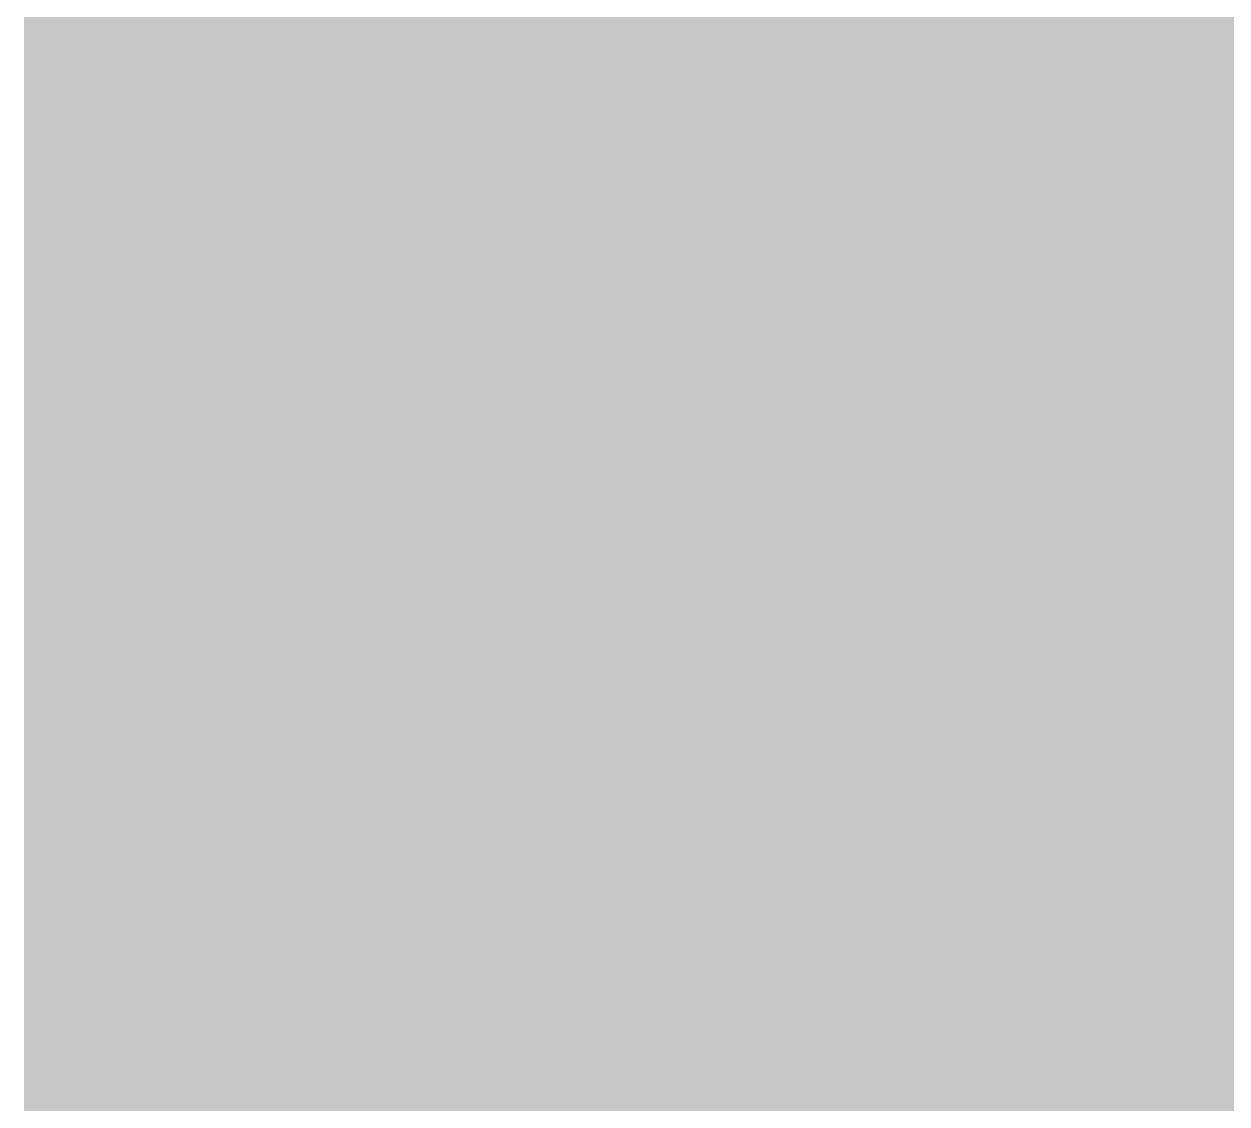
# Model space of a CAD drawing. Extents: x -0.1 to 65.1, y -1.2 to 30.1.
# Drawn here: x 29.7658 to 30.0585, y 6.2598 to 6.5227 of the extents above; entities that cross this region are included whole.
import ezdxf

# ---------------------------------------------------------------- set-up
doc = ezdxf.new("R2010")
doc.units = 0
doc.header["$MEASUREMENT"] = 0
doc.layers.get('0').update_dxf_attribs({"linetype": 'CONTINUOUS'})
doc.layers.add('2D_LINE_126', color=7, linetype='CONTINUOUS')

# ---------------------------------------------------------------- blocks, each defined once
blk = doc.blocks.new('DRAWING_63')
at = {"layer": '2D_LINE_126', "const_width": 0.0254}
for points in [[(-0.56007, -1.2573), (-0.56007, -1.24587), (-0.56007, -1.23444), (-0.56007, -1.22301), (-0.56007, -1.21158), (-0.56007, -1.20015), (-0.56007, -1.18872), (-0.56007, -1.17729), (-0.56007, -1.16586), (-0.56007, -1.15443), (-0.56007, -1.143), (-0.56007, -1.13157), (-0.56007, -1.12014), (-0.56007, -1.10871), (-0.56007, -1.09728), (-0.56007, -1.08585), (-0.56007, -1.07442), (-0.56007, -1.06299), (-0.56007, -1.05156), (-0.56007, -1.04013), (-0.56007, -1.0287), (-0.56007, -1.01727), (-0.56007, -1.00584), (-0.56007, -0.99441), (-0.56007, -0.98298), (-0.56007, -0.97155), (-0.56007, -0.96012)], [(-0.54864, -1.2573), (-0.54864, -1.24587), (-0.54864, -1.23444), (-0.54864, -1.22301), (-0.54864, -1.21158), (-0.54864, -1.20015), (-0.54864, -1.18872), (-0.54864, -1.17729), (-0.54864, -1.16586), (-0.54864, -1.15443), (-0.54864, -1.143), (-0.54864, -1.13157), (-0.54864, -1.12014), (-0.54864, -1.10871), (-0.54864, -1.09728), (-0.54864, -1.08585), (-0.54864, -1.07442), (-0.54864, -1.06299), (-0.54864, -1.05156), (-0.54864, -1.04013), (-0.54864, -1.0287), (-0.54864, -1.01727), (-0.54864, -1.00584), (-0.54864, -0.99441), (-0.54864, -0.98298), (-0.54864, -0.97155), (-0.54864, -0.96012)], [(-0.53721, -1.2573), (-0.53721, -1.24587), (-0.53721, -1.23444), (-0.53721, -1.22301), (-0.53721, -1.21158), (-0.53721, -1.20015), (-0.53721, -1.18872), (-0.53721, -1.17729), (-0.53721, -1.16586), (-0.53721, -1.15443), (-0.53721, -1.143), (-0.53721, -1.13157), (-0.53721, -1.12014), (-0.53721, -1.10871), (-0.53721, -1.09728), (-0.53721, -1.08585), (-0.53721, -1.07442), (-0.53721, -1.06299), (-0.53721, -1.05156), (-0.53721, -1.04013), (-0.53721, -1.0287), (-0.53721, -1.01727), (-0.53721, -1.00584), (-0.53721, -0.99441), (-0.53721, -0.98298), (-0.53721, -0.97155), (-0.53721, -0.96012)], [(-0.52578, -1.2573), (-0.52578, -1.24587), (-0.52578, -1.23444), (-0.52578, -1.22301), (-0.52578, -1.21158), (-0.52578, -1.20015), (-0.52578, -1.18872), (-0.52578, -1.17729), (-0.52578, -1.16586), (-0.52578, -1.15443), (-0.52578, -1.143), (-0.52578, -1.13157), (-0.52578, -1.12014), (-0.52578, -1.10871), (-0.52578, -1.09728), (-0.52578, -1.08585), (-0.52578, -1.07442), (-0.52578, -1.06299), (-0.52578, -1.05156), (-0.52578, -1.04013), (-0.52578, -1.0287), (-0.52578, -1.01727), (-0.52578, -1.00584), (-0.52578, -0.99441), (-0.52578, -0.98298), (-0.52578, -0.97155), (-0.52578, -0.96012)], [(-0.51435, -1.2573), (-0.51435, -1.24587), (-0.51435, -1.23444), (-0.51435, -1.22301), (-0.51435, -1.21158), (-0.51435, -1.20015), (-0.51435, -1.18872), (-0.51435, -1.17729), (-0.51435, -1.16586), (-0.51435, -1.15443), (-0.51435, -1.143), (-0.51435, -1.13157), (-0.51435, -1.12014), (-0.51435, -1.10871), (-0.51435, -1.09728), (-0.51435, -1.08585), (-0.51435, -1.07442), (-0.51435, -1.06299), (-0.51435, -1.05156), (-0.51435, -1.04013), (-0.51435, -1.0287), (-0.51435, -1.01727), (-0.51435, -1.00584), (-0.51435, -0.99441), (-0.51435, -0.98298), (-0.51435, -0.97155), (-0.51435, -0.96012)], [(-0.50292, -1.2573), (-0.50292, -1.24587), (-0.50292, -1.23444), (-0.50292, -1.22301), (-0.50292, -1.21158), (-0.50292, -1.20015), (-0.50292, -1.18872), (-0.50292, -1.17729), (-0.50292, -1.16586), (-0.50292, -1.15443), (-0.50292, -1.143), (-0.50292, -1.13157), (-0.50292, -1.12014), (-0.50292, -1.10871), (-0.50292, -1.09728), (-0.50292, -1.08585), (-0.50292, -1.07442), (-0.50292, -1.06299), (-0.50292, -1.05156), (-0.50292, -1.04013), (-0.50292, -1.0287), (-0.50292, -1.01727), (-0.50292, -1.00584), (-0.50292, -0.99441), (-0.50292, -0.98298), (-0.50292, -0.97155), (-0.50292, -0.96012)], [(-0.49149, -1.2573), (-0.49149, -1.24587), (-0.49149, -1.23444), (-0.49149, -1.22301), (-0.49149, -1.21158), (-0.49149, -1.20015), (-0.49149, -1.18872), (-0.49149, -1.17729), (-0.49149, -1.16586), (-0.49149, -1.15443), (-0.49149, -1.143), (-0.49149, -1.13157), (-0.49149, -1.12014), (-0.49149, -1.10871), (-0.49149, -1.09728), (-0.49149, -1.08585), (-0.49149, -1.07442), (-0.49149, -1.06299), (-0.49149, -1.05156), (-0.49149, -1.04013), (-0.49149, -1.0287), (-0.49149, -1.01727), (-0.49149, -1.00584), (-0.49149, -0.99441), (-0.49149, -0.98298), (-0.49149, -0.97155), (-0.49149, -0.96012)], [(-0.48006, -1.2573), (-0.48006, -1.24587), (-0.48006, -1.23444), (-0.48006, -1.22301), (-0.48006, -1.21158), (-0.48006, -1.20015), (-0.48006, -1.18872), (-0.48006, -1.17729), (-0.48006, -1.16586), (-0.48006, -1.15443), (-0.48006, -1.143), (-0.48006, -1.13157), (-0.48006, -1.12014), (-0.48006, -1.10871), (-0.48006, -1.09728), (-0.48006, -1.08585), (-0.48006, -1.07442), (-0.48006, -1.06299), (-0.48006, -1.05156), (-0.48006, -1.04013), (-0.48006, -1.0287), (-0.48006, -1.01727), (-0.48006, -1.00584), (-0.48006, -0.99441), (-0.48006, -0.98298), (-0.48006, -0.97155), (-0.48006, -0.96012)], [(-0.46863, -1.2573), (-0.46863, -1.24587), (-0.46863, -1.23444), (-0.46863, -1.22301), (-0.46863, -1.21158), (-0.46863, -1.20015), (-0.46863, -1.18872), (-0.46863, -1.17729), (-0.46863, -1.16586), (-0.46863, -1.15443), (-0.46863, -1.143), (-0.46863, -1.13157), (-0.46863, -1.12014), (-0.46863, -1.10871), (-0.46863, -1.09728), (-0.46863, -1.08585), (-0.46863, -1.07442), (-0.46863, -1.06299), (-0.46863, -1.05156), (-0.46863, -1.04013), (-0.46863, -1.0287), (-0.46863, -1.01727), (-0.46863, -1.00584), (-0.46863, -0.99441), (-0.46863, -0.98298), (-0.46863, -0.97155), (-0.46863, -0.96012)], [(-0.4572, -1.2573), (-0.4572, -1.24587), (-0.4572, -1.23444), (-0.4572, -1.22301), (-0.4572, -1.21158), (-0.4572, -1.20015), (-0.4572, -1.18872), (-0.4572, -1.17729), (-0.4572, -1.16586), (-0.4572, -1.15443), (-0.4572, -1.143), (-0.4572, -1.13157), (-0.4572, -1.12014), (-0.4572, -1.10871), (-0.4572, -1.09728), (-0.4572, -1.08585), (-0.4572, -1.07442), (-0.4572, -1.06299), (-0.4572, -1.05156), (-0.4572, -1.04013), (-0.4572, -1.0287), (-0.4572, -1.01727), (-0.4572, -1.00584), (-0.4572, -0.99441), (-0.4572, -0.98298), (-0.4572, -0.97155), (-0.4572, -0.96012)], [(-0.44577, -1.2573), (-0.44577, -1.24587), (-0.44577, -1.23444), (-0.44577, -1.22301), (-0.44577, -1.21158), (-0.44577, -1.20015), (-0.44577, -1.18872), (-0.44577, -1.17729), (-0.44577, -1.16586), (-0.44577, -1.15443), (-0.44577, -1.143), (-0.44577, -1.13157), (-0.44577, -1.12014), (-0.44577, -1.10871), (-0.44577, -1.09728), (-0.44577, -1.08585), (-0.44577, -1.07442), (-0.44577, -1.06299), (-0.44577, -1.05156), (-0.44577, -1.04013), (-0.44577, -1.0287), (-0.44577, -1.01727), (-0.44577, -1.00584), (-0.44577, -0.99441), (-0.44577, -0.98298), (-0.44577, -0.97155), (-0.44577, -0.96012)], [(-0.43434, -1.2573), (-0.43434, -1.24587), (-0.43434, -1.23444), (-0.43434, -1.22301), (-0.43434, -1.21158), (-0.43434, -1.20015), (-0.43434, -1.18872), (-0.43434, -1.17729), (-0.43434, -1.16586), (-0.43434, -1.15443), (-0.43434, -1.143), (-0.43434, -1.13157), (-0.43434, -1.12014), (-0.43434, -1.10871), (-0.43434, -1.09728), (-0.43434, -1.08585), (-0.43434, -1.07442), (-0.43434, -1.06299), (-0.43434, -1.05156), (-0.43434, -1.04013), (-0.43434, -1.0287), (-0.43434, -1.01727), (-0.43434, -1.00584), (-0.43434, -0.99441), (-0.43434, -0.98298), (-0.43434, -0.97155), (-0.43434, -0.96012)], [(-0.42291, -1.2573), (-0.42291, -1.24587), (-0.42291, -1.23444), (-0.42291, -1.22301), (-0.42291, -1.21158), (-0.42291, -1.20015), (-0.42291, -1.18872), (-0.42291, -1.17729), (-0.42291, -1.16586), (-0.42291, -1.15443), (-0.42291, -1.143), (-0.42291, -1.13157), (-0.42291, -1.12014), (-0.42291, -1.10871), (-0.42291, -1.09728), (-0.42291, -1.08585), (-0.42291, -1.07442), (-0.42291, -1.06299), (-0.42291, -1.05156), (-0.42291, -1.04013), (-0.42291, -1.0287), (-0.42291, -1.01727), (-0.42291, -1.00584), (-0.42291, -0.99441), (-0.42291, -0.98298), (-0.42291, -0.97155), (-0.42291, -0.96012)], [(-0.41148, -1.2573), (-0.41148, -1.24587), (-0.41148, -1.23444), (-0.41148, -1.22301), (-0.41148, -1.21158), (-0.41148, -1.20015), (-0.41148, -1.18872), (-0.41148, -1.17729), (-0.41148, -1.16586), (-0.41148, -1.15443), (-0.41148, -1.143), (-0.41148, -1.13157), (-0.41148, -1.12014), (-0.41148, -1.10871), (-0.41148, -1.09728), (-0.41148, -1.08585), (-0.41148, -1.07442), (-0.41148, -1.06299), (-0.41148, -1.05156), (-0.41148, -1.04013), (-0.41148, -1.0287), (-0.41148, -1.01727), (-0.41148, -1.00584), (-0.41148, -0.99441), (-0.41148, -0.98298), (-0.41148, -0.97155), (-0.41148, -0.96012)], [(-0.40005, -1.2573), (-0.40005, -1.24587), (-0.40005, -1.23444), (-0.40005, -1.22301), (-0.40005, -1.21158), (-0.40005, -1.20015), (-0.40005, -1.18872), (-0.40005, -1.17729), (-0.40005, -1.16586), (-0.40005, -1.15443), (-0.40005, -1.143), (-0.40005, -1.13157), (-0.40005, -1.12014), (-0.40005, -1.10871), (-0.40005, -1.09728), (-0.40005, -1.08585), (-0.40005, -1.07442), (-0.40005, -1.06299), (-0.40005, -1.05156), (-0.40005, -1.04013), (-0.40005, -1.0287), (-0.40005, -1.01727), (-0.40005, -1.00584), (-0.40005, -0.99441), (-0.40005, -0.98298), (-0.40005, -0.97155), (-0.40005, -0.96012)], [(-0.38862, -1.2573), (-0.38862, -1.24587), (-0.38862, -1.23444), (-0.38862, -1.22301), (-0.38862, -1.21158), (-0.38862, -1.20015), (-0.38862, -1.18872), (-0.38862, -1.17729), (-0.38862, -1.16586), (-0.38862, -1.15443), (-0.38862, -1.143), (-0.38862, -1.13157), (-0.38862, -1.12014), (-0.38862, -1.10871), (-0.38862, -1.09728), (-0.38862, -1.08585), (-0.38862, -1.07442), (-0.38862, -1.06299), (-0.38862, -1.05156), (-0.38862, -1.04013), (-0.38862, -1.0287), (-0.38862, -1.01727), (-0.38862, -1.00584), (-0.38862, -0.99441), (-0.38862, -0.98298), (-0.38862, -0.97155), (-0.38862, -0.96012)], [(-0.37719, -1.2573), (-0.37719, -1.24587), (-0.37719, -1.23444), (-0.37719, -1.22301), (-0.37719, -1.21158), (-0.37719, -1.20015), (-0.37719, -1.18872), (-0.37719, -1.17729), (-0.37719, -1.16586), (-0.37719, -1.15443), (-0.37719, -1.143), (-0.37719, -1.13157), (-0.37719, -1.12014), (-0.37719, -1.10871), (-0.37719, -1.09728), (-0.37719, -1.08585), (-0.37719, -1.07442), (-0.37719, -1.06299), (-0.37719, -1.05156), (-0.37719, -1.04013), (-0.37719, -1.0287), (-0.37719, -1.01727), (-0.37719, -1.00584), (-0.37719, -0.99441), (-0.37719, -0.98298), (-0.37719, -0.97155), (-0.37719, -0.96012)], [(-0.36576, -1.2573), (-0.36576, -1.24587), (-0.36576, -1.23444), (-0.36576, -1.22301), (-0.36576, -1.21158), (-0.36576, -1.20015), (-0.36576, -1.18872), (-0.36576, -1.17729), (-0.36576, -1.16586), (-0.36576, -1.15443), (-0.36576, -1.143), (-0.36576, -1.13157), (-0.36576, -1.12014), (-0.36576, -1.10871), (-0.36576, -1.09728), (-0.36576, -1.08585), (-0.36576, -1.07442), (-0.36576, -1.06299), (-0.36576, -1.05156), (-0.36576, -1.04013), (-0.36576, -1.0287), (-0.36576, -1.01727), (-0.36576, -1.00584), (-0.36576, -0.99441), (-0.36576, -0.98298), (-0.36576, -0.97155), (-0.36576, -0.96012)], [(-0.35433, -1.2573), (-0.35433, -1.24587), (-0.35433, -1.23444), (-0.35433, -1.22301), (-0.35433, -1.21158), (-0.35433, -1.20015), (-0.35433, -1.18872), (-0.35433, -1.17729), (-0.35433, -1.16586), (-0.35433, -1.15443), (-0.35433, -1.143), (-0.35433, -1.13157), (-0.35433, -1.12014), (-0.35433, -1.10871), (-0.35433, -1.09728), (-0.35433, -1.08585), (-0.35433, -1.07442), (-0.35433, -1.06299), (-0.35433, -1.05156), (-0.35433, -1.04013), (-0.35433, -1.0287), (-0.35433, -1.01727), (-0.35433, -1.00584), (-0.35433, -0.99441), (-0.35433, -0.98298), (-0.35433, -0.97155), (-0.35433, -0.96012)], [(-0.3429, -1.2573), (-0.3429, -1.24587), (-0.3429, -1.23444), (-0.3429, -1.22301), (-0.3429, -1.21158), (-0.3429, -1.20015), (-0.3429, -1.18872), (-0.3429, -1.17729), (-0.3429, -1.16586), (-0.3429, -1.15443), (-0.3429, -1.143), (-0.3429, -1.13157), (-0.3429, -1.12014), (-0.3429, -1.10871), (-0.3429, -1.09728), (-0.3429, -1.08585), (-0.3429, -1.07442), (-0.3429, -1.06299), (-0.3429, -1.05156), (-0.3429, -1.04013), (-0.3429, -1.0287), (-0.3429, -1.01727), (-0.3429, -1.00584), (-0.3429, -0.99441), (-0.3429, -0.98298), (-0.3429, -0.97155), (-0.3429, -0.96012)], [(-0.33147, -1.2573), (-0.33147, -1.24587), (-0.33147, -1.23444), (-0.33147, -1.22301), (-0.33147, -1.21158), (-0.33147, -1.20015), (-0.33147, -1.18872), (-0.33147, -1.17729), (-0.33147, -1.16586), (-0.33147, -1.15443), (-0.33147, -1.143), (-0.33147, -1.13157), (-0.33147, -1.12014), (-0.33147, -1.10871), (-0.33147, -1.09728), (-0.33147, -1.08585), (-0.33147, -1.07442), (-0.33147, -1.06299), (-0.33147, -1.05156), (-0.33147, -1.04013), (-0.33147, -1.0287), (-0.33147, -1.01727), (-0.33147, -1.00584), (-0.33147, -0.99441), (-0.33147, -0.98298), (-0.33147, -0.97155), (-0.33147, -0.96012)], [(-0.32004, -1.2573), (-0.32004, -1.24587), (-0.32004, -1.23444), (-0.32004, -1.22301), (-0.32004, -1.21158), (-0.32004, -1.20015), (-0.32004, -1.18872), (-0.32004, -1.17729), (-0.32004, -1.16586), (-0.32004, -1.15443), (-0.32004, -1.143), (-0.32004, -1.13157), (-0.32004, -1.12014), (-0.32004, -1.10871), (-0.32004, -1.09728), (-0.32004, -1.08585), (-0.32004, -1.07442), (-0.32004, -1.06299), (-0.32004, -1.05156), (-0.32004, -1.04013), (-0.32004, -1.0287), (-0.32004, -1.01727), (-0.32004, -1.00584), (-0.32004, -0.99441), (-0.32004, -0.98298), (-0.32004, -0.97155), (-0.32004, -0.96012)], [(-0.30861, -1.2573), (-0.30861, -1.24587), (-0.30861, -1.23444), (-0.30861, -1.22301), (-0.30861, -1.21158), (-0.30861, -1.20015), (-0.30861, -1.18872), (-0.30861, -1.17729), (-0.30861, -1.16586), (-0.30861, -1.15443), (-0.30861, -1.143), (-0.30861, -1.13157), (-0.30861, -1.12014), (-0.30861, -1.10871), (-0.30861, -1.09728), (-0.30861, -1.08585), (-0.30861, -1.07442), (-0.30861, -1.06299), (-0.30861, -1.05156), (-0.30861, -1.04013), (-0.30861, -1.0287), (-0.30861, -1.01727), (-0.30861, -1.00584), (-0.30861, -0.99441), (-0.30861, -0.98298), (-0.30861, -0.97155), (-0.30861, -0.96012)], [(-0.5715, -0.96012), (-0.5715, -0.97155), (-0.5715, -0.98298), (-0.5715, -0.99441), (-0.5715, -1.00584), (-0.5715, -1.01727), (-0.5715, -1.0287), (-0.5715, -1.04013), (-0.5715, -1.05156), (-0.5715, -1.06299), (-0.5715, -1.07442), (-0.5715, -1.08585), (-0.5715, -1.09728), (-0.5715, -1.10871), (-0.5715, -1.12014), (-0.5715, -1.13157), (-0.5715, -1.143), (-0.5715, -1.15443), (-0.5715, -1.16586), (-0.5715, -1.17729), (-0.5715, -1.18872), (-0.5715, -1.20015), (-0.5715, -1.21158), (-0.5715, -1.22301), (-0.5715, -1.23444), (-0.5715, -1.24587), (-0.5715, -1.2573)], [(-0.28575, -1.2573), (-0.28575, -1.24587), (-0.28575, -1.23444), (-0.28575, -1.22301), (-0.28575, -1.21158), (-0.28575, -1.20015), (-0.28575, -1.18872), (-0.28575, -1.17729), (-0.28575, -1.16586), (-0.28575, -1.15443), (-0.28575, -1.143), (-0.28575, -1.13157), (-0.28575, -1.12014), (-0.28575, -1.10871), (-0.28575, -1.09728), (-0.28575, -1.08585), (-0.28575, -1.07442), (-0.28575, -1.06299), (-0.28575, -1.05156), (-0.28575, -1.04013), (-0.28575, -1.0287), (-0.28575, -1.01727), (-0.28575, -1.00584), (-0.28575, -0.99441), (-0.28575, -0.98298), (-0.28575, -0.97155), (-0.28575, -0.96012)], [(-0.27432, -0.97155), (-0.28575, -0.97155), (-0.29718, -0.97155), (-0.29718, -0.96012)], [(-0.27432, -0.98298), (-0.28575, -0.98298), (-0.29718, -0.98298), (-0.29718, -0.97155), (-0.30861, -0.97155), (-0.32004, -0.97155), (-0.33147, -0.97155), (-0.3429, -0.97155), (-0.35433, -0.97155), (-0.36576, -0.97155), (-0.37719, -0.97155), (-0.38862, -0.97155), (-0.40005, -0.97155), (-0.41148, -0.97155), (-0.42291, -0.97155), (-0.43434, -0.97155), (-0.44577, -0.97155), (-0.4572, -0.97155), (-0.46863, -0.97155), (-0.48006, -0.97155), (-0.49149, -0.97155), (-0.50292, -0.97155), (-0.51435, -0.97155), (-0.52578, -0.97155), (-0.53721, -0.97155), (-0.54864, -0.97155), (-0.56007, -0.97155), (-0.5715, -0.97155)], [(-0.27432, -0.99441), (-0.28575, -0.99441), (-0.29718, -0.99441), (-0.29718, -0.98298), (-0.30861, -0.98298), (-0.32004, -0.98298), (-0.33147, -0.98298), (-0.3429, -0.98298), (-0.35433, -0.98298), (-0.36576, -0.98298), (-0.37719, -0.98298), (-0.38862, -0.98298), (-0.40005, -0.98298), (-0.41148, -0.98298), (-0.42291, -0.98298), (-0.43434, -0.98298), (-0.44577, -0.98298), (-0.4572, -0.98298), (-0.46863, -0.98298), (-0.48006, -0.98298), (-0.49149, -0.98298), (-0.50292, -0.98298), (-0.51435, -0.98298), (-0.52578, -0.98298), (-0.53721, -0.98298), (-0.54864, -0.98298), (-0.56007, -0.98298), (-0.5715, -0.98298)], [(-0.27432, -1.00584), (-0.28575, -1.00584), (-0.29718, -1.00584), (-0.29718, -0.99441), (-0.30861, -0.99441), (-0.32004, -0.99441), (-0.33147, -0.99441), (-0.3429, -0.99441), (-0.35433, -0.99441), (-0.36576, -0.99441), (-0.37719, -0.99441), (-0.38862, -0.99441), (-0.40005, -0.99441), (-0.41148, -0.99441), (-0.42291, -0.99441), (-0.43434, -0.99441), (-0.44577, -0.99441), (-0.4572, -0.99441), (-0.46863, -0.99441), (-0.48006, -0.99441), (-0.49149, -0.99441), (-0.50292, -0.99441), (-0.51435, -0.99441), (-0.52578, -0.99441), (-0.53721, -0.99441), (-0.54864, -0.99441), (-0.56007, -0.99441), (-0.5715, -0.99441)], [(-0.27432, -1.01727), (-0.28575, -1.01727), (-0.29718, -1.01727), (-0.29718, -1.00584), (-0.30861, -1.00584), (-0.32004, -1.00584), (-0.33147, -1.00584), (-0.3429, -1.00584), (-0.35433, -1.00584), (-0.36576, -1.00584), (-0.37719, -1.00584), (-0.38862, -1.00584), (-0.40005, -1.00584), (-0.41148, -1.00584), (-0.42291, -1.00584), (-0.43434, -1.00584), (-0.44577, -1.00584), (-0.4572, -1.00584), (-0.46863, -1.00584), (-0.48006, -1.00584), (-0.49149, -1.00584), (-0.50292, -1.00584), (-0.51435, -1.00584), (-0.52578, -1.00584), (-0.53721, -1.00584), (-0.54864, -1.00584), (-0.56007, -1.00584), (-0.5715, -1.00584)], [(-0.27432, -1.0287), (-0.28575, -1.0287), (-0.29718, -1.0287), (-0.29718, -1.01727), (-0.30861, -1.01727), (-0.32004, -1.01727), (-0.33147, -1.01727), (-0.3429, -1.01727), (-0.35433, -1.01727), (-0.36576, -1.01727), (-0.37719, -1.01727), (-0.38862, -1.01727), (-0.40005, -1.01727), (-0.41148, -1.01727), (-0.42291, -1.01727), (-0.43434, -1.01727), (-0.44577, -1.01727), (-0.4572, -1.01727), (-0.46863, -1.01727), (-0.48006, -1.01727), (-0.49149, -1.01727), (-0.50292, -1.01727), (-0.51435, -1.01727), (-0.52578, -1.01727), (-0.53721, -1.01727), (-0.54864, -1.01727), (-0.56007, -1.01727), (-0.5715, -1.01727)], [(-0.27432, -1.04013), (-0.28575, -1.04013), (-0.29718, -1.04013), (-0.29718, -1.0287), (-0.30861, -1.0287), (-0.32004, -1.0287), (-0.33147, -1.0287), (-0.3429, -1.0287), (-0.35433, -1.0287), (-0.36576, -1.0287), (-0.37719, -1.0287), (-0.38862, -1.0287), (-0.40005, -1.0287), (-0.41148, -1.0287), (-0.42291, -1.0287), (-0.43434, -1.0287), (-0.44577, -1.0287), (-0.4572, -1.0287), (-0.46863, -1.0287), (-0.48006, -1.0287), (-0.49149, -1.0287), (-0.50292, -1.0287), (-0.51435, -1.0287), (-0.52578, -1.0287), (-0.53721, -1.0287), (-0.54864, -1.0287), (-0.56007, -1.0287), (-0.5715, -1.0287)], [(-0.27432, -1.05156), (-0.28575, -1.05156), (-0.29718, -1.05156), (-0.29718, -1.04013), (-0.30861, -1.04013), (-0.32004, -1.04013), (-0.33147, -1.04013), (-0.3429, -1.04013), (-0.35433, -1.04013), (-0.36576, -1.04013), (-0.37719, -1.04013), (-0.38862, -1.04013), (-0.40005, -1.04013), (-0.41148, -1.04013), (-0.42291, -1.04013), (-0.43434, -1.04013), (-0.44577, -1.04013), (-0.4572, -1.04013), (-0.46863, -1.04013), (-0.48006, -1.04013), (-0.49149, -1.04013), (-0.50292, -1.04013), (-0.51435, -1.04013), (-0.52578, -1.04013), (-0.53721, -1.04013), (-0.54864, -1.04013), (-0.56007, -1.04013), (-0.5715, -1.04013)], [(-0.27432, -1.06299), (-0.28575, -1.06299), (-0.29718, -1.06299), (-0.29718, -1.05156), (-0.30861, -1.05156), (-0.32004, -1.05156), (-0.33147, -1.05156), (-0.3429, -1.05156), (-0.35433, -1.05156), (-0.36576, -1.05156), (-0.37719, -1.05156), (-0.38862, -1.05156), (-0.40005, -1.05156), (-0.41148, -1.05156), (-0.42291, -1.05156), (-0.43434, -1.05156), (-0.44577, -1.05156), (-0.4572, -1.05156), (-0.46863, -1.05156), (-0.48006, -1.05156), (-0.49149, -1.05156), (-0.50292, -1.05156), (-0.51435, -1.05156), (-0.52578, -1.05156), (-0.53721, -1.05156), (-0.54864, -1.05156), (-0.56007, -1.05156), (-0.5715, -1.05156)], [(-0.27432, -1.07442), (-0.28575, -1.07442), (-0.29718, -1.07442), (-0.29718, -1.06299), (-0.30861, -1.06299), (-0.32004, -1.06299), (-0.33147, -1.06299), (-0.3429, -1.06299), (-0.35433, -1.06299), (-0.36576, -1.06299), (-0.37719, -1.06299), (-0.38862, -1.06299), (-0.40005, -1.06299), (-0.41148, -1.06299), (-0.42291, -1.06299), (-0.43434, -1.06299), (-0.44577, -1.06299), (-0.4572, -1.06299), (-0.46863, -1.06299), (-0.48006, -1.06299), (-0.49149, -1.06299), (-0.50292, -1.06299), (-0.51435, -1.06299), (-0.52578, -1.06299), (-0.53721, -1.06299), (-0.54864, -1.06299), (-0.56007, -1.06299), (-0.5715, -1.06299)], [(-0.27432, -1.08585), (-0.28575, -1.08585), (-0.29718, -1.08585), (-0.29718, -1.07442), (-0.30861, -1.07442), (-0.32004, -1.07442), (-0.33147, -1.07442), (-0.3429, -1.07442), (-0.35433, -1.07442), (-0.36576, -1.07442), (-0.37719, -1.07442), (-0.38862, -1.07442), (-0.40005, -1.07442), (-0.41148, -1.07442), (-0.42291, -1.07442), (-0.43434, -1.07442), (-0.44577, -1.07442), (-0.4572, -1.07442), (-0.46863, -1.07442), (-0.48006, -1.07442), (-0.49149, -1.07442), (-0.50292, -1.07442), (-0.51435, -1.07442), (-0.52578, -1.07442), (-0.53721, -1.07442), (-0.54864, -1.07442), (-0.56007, -1.07442), (-0.5715, -1.07442)], [(-0.27432, -1.09728), (-0.28575, -1.09728), (-0.29718, -1.09728), (-0.29718, -1.08585), (-0.30861, -1.08585), (-0.32004, -1.08585), (-0.33147, -1.08585), (-0.3429, -1.08585), (-0.35433, -1.08585), (-0.36576, -1.08585), (-0.37719, -1.08585), (-0.38862, -1.08585), (-0.40005, -1.08585), (-0.41148, -1.08585), (-0.42291, -1.08585), (-0.43434, -1.08585), (-0.44577, -1.08585), (-0.4572, -1.08585), (-0.46863, -1.08585), (-0.48006, -1.08585), (-0.49149, -1.08585), (-0.50292, -1.08585), (-0.51435, -1.08585), (-0.52578, -1.08585), (-0.53721, -1.08585), (-0.54864, -1.08585), (-0.56007, -1.08585), (-0.5715, -1.08585)], [(-0.27432, -1.10871), (-0.28575, -1.10871), (-0.29718, -1.10871), (-0.29718, -1.09728), (-0.30861, -1.09728), (-0.32004, -1.09728), (-0.33147, -1.09728), (-0.3429, -1.09728), (-0.35433, -1.09728), (-0.36576, -1.09728), (-0.37719, -1.09728), (-0.38862, -1.09728), (-0.40005, -1.09728), (-0.41148, -1.09728), (-0.42291, -1.09728), (-0.43434, -1.09728), (-0.44577, -1.09728), (-0.4572, -1.09728), (-0.46863, -1.09728), (-0.48006, -1.09728), (-0.49149, -1.09728), (-0.50292, -1.09728), (-0.51435, -1.09728), (-0.52578, -1.09728), (-0.53721, -1.09728), (-0.54864, -1.09728), (-0.56007, -1.09728), (-0.5715, -1.09728)], [(-0.27432, -1.12014), (-0.28575, -1.12014), (-0.29718, -1.12014), (-0.29718, -1.10871), (-0.30861, -1.10871), (-0.32004, -1.10871), (-0.33147, -1.10871), (-0.3429, -1.10871), (-0.35433, -1.10871), (-0.36576, -1.10871), (-0.37719, -1.10871), (-0.38862, -1.10871), (-0.40005, -1.10871), (-0.41148, -1.10871), (-0.42291, -1.10871), (-0.43434, -1.10871), (-0.44577, -1.10871), (-0.4572, -1.10871), (-0.46863, -1.10871), (-0.48006, -1.10871), (-0.49149, -1.10871), (-0.50292, -1.10871), (-0.51435, -1.10871), (-0.52578, -1.10871), (-0.53721, -1.10871), (-0.54864, -1.10871), (-0.56007, -1.10871), (-0.5715, -1.10871)], [(-0.27432, -1.13157), (-0.28575, -1.13157), (-0.29718, -1.13157), (-0.29718, -1.12014), (-0.30861, -1.12014), (-0.32004, -1.12014), (-0.33147, -1.12014), (-0.3429, -1.12014), (-0.35433, -1.12014), (-0.36576, -1.12014), (-0.37719, -1.12014), (-0.38862, -1.12014), (-0.40005, -1.12014), (-0.41148, -1.12014), (-0.42291, -1.12014), (-0.43434, -1.12014), (-0.44577, -1.12014), (-0.4572, -1.12014), (-0.46863, -1.12014), (-0.48006, -1.12014), (-0.49149, -1.12014), (-0.50292, -1.12014), (-0.51435, -1.12014), (-0.52578, -1.12014), (-0.53721, -1.12014), (-0.54864, -1.12014), (-0.56007, -1.12014), (-0.5715, -1.12014)], [(-0.27432, -1.143), (-0.28575, -1.143), (-0.29718, -1.143), (-0.29718, -1.13157), (-0.30861, -1.13157), (-0.32004, -1.13157), (-0.33147, -1.13157), (-0.3429, -1.13157), (-0.35433, -1.13157), (-0.36576, -1.13157), (-0.37719, -1.13157), (-0.38862, -1.13157), (-0.40005, -1.13157), (-0.41148, -1.13157), (-0.42291, -1.13157), (-0.43434, -1.13157), (-0.44577, -1.13157), (-0.4572, -1.13157), (-0.46863, -1.13157), (-0.48006, -1.13157), (-0.49149, -1.13157), (-0.50292, -1.13157), (-0.51435, -1.13157), (-0.52578, -1.13157), (-0.53721, -1.13157), (-0.54864, -1.13157), (-0.56007, -1.13157), (-0.5715, -1.13157)], [(-0.27432, -1.15443), (-0.28575, -1.15443), (-0.29718, -1.15443), (-0.29718, -1.143), (-0.30861, -1.143), (-0.32004, -1.143), (-0.33147, -1.143), (-0.3429, -1.143), (-0.35433, -1.143), (-0.36576, -1.143), (-0.37719, -1.143), (-0.38862, -1.143), (-0.40005, -1.143), (-0.41148, -1.143), (-0.42291, -1.143), (-0.43434, -1.143), (-0.44577, -1.143), (-0.4572, -1.143), (-0.46863, -1.143), (-0.48006, -1.143), (-0.49149, -1.143), (-0.50292, -1.143), (-0.51435, -1.143), (-0.52578, -1.143), (-0.53721, -1.143), (-0.54864, -1.143), (-0.56007, -1.143), (-0.5715, -1.143)], [(-0.27432, -1.16586), (-0.28575, -1.16586), (-0.29718, -1.16586), (-0.29718, -1.15443), (-0.30861, -1.15443), (-0.32004, -1.15443), (-0.33147, -1.15443), (-0.3429, -1.15443), (-0.35433, -1.15443), (-0.36576, -1.15443), (-0.37719, -1.15443), (-0.38862, -1.15443), (-0.40005, -1.15443), (-0.41148, -1.15443), (-0.42291, -1.15443), (-0.43434, -1.15443), (-0.44577, -1.15443), (-0.4572, -1.15443), (-0.46863, -1.15443), (-0.48006, -1.15443), (-0.49149, -1.15443), (-0.50292, -1.15443), (-0.51435, -1.15443), (-0.52578, -1.15443), (-0.53721, -1.15443), (-0.54864, -1.15443), (-0.56007, -1.15443), (-0.5715, -1.15443)], [(-0.27432, -1.17729), (-0.28575, -1.17729), (-0.29718, -1.17729), (-0.29718, -1.16586), (-0.30861, -1.16586), (-0.32004, -1.16586), (-0.33147, -1.16586), (-0.3429, -1.16586), (-0.35433, -1.16586), (-0.36576, -1.16586), (-0.37719, -1.16586), (-0.38862, -1.16586), (-0.40005, -1.16586), (-0.41148, -1.16586), (-0.42291, -1.16586), (-0.43434, -1.16586), (-0.44577, -1.16586), (-0.4572, -1.16586), (-0.46863, -1.16586), (-0.48006, -1.16586), (-0.49149, -1.16586), (-0.50292, -1.16586), (-0.51435, -1.16586), (-0.52578, -1.16586), (-0.53721, -1.16586), (-0.54864, -1.16586), (-0.56007, -1.16586), (-0.5715, -1.16586)], [(-0.27432, -1.18872), (-0.28575, -1.18872), (-0.29718, -1.18872), (-0.29718, -1.17729), (-0.30861, -1.17729), (-0.32004, -1.17729), (-0.33147, -1.17729), (-0.3429, -1.17729), (-0.35433, -1.17729), (-0.36576, -1.17729), (-0.37719, -1.17729), (-0.38862, -1.17729), (-0.40005, -1.17729), (-0.41148, -1.17729), (-0.42291, -1.17729), (-0.43434, -1.17729), (-0.44577, -1.17729), (-0.4572, -1.17729), (-0.46863, -1.17729), (-0.48006, -1.17729), (-0.49149, -1.17729), (-0.50292, -1.17729), (-0.51435, -1.17729), (-0.52578, -1.17729), (-0.53721, -1.17729), (-0.54864, -1.17729), (-0.56007, -1.17729), (-0.5715, -1.17729)], [(-0.27432, -1.20015), (-0.28575, -1.20015), (-0.29718, -1.20015), (-0.29718, -1.18872), (-0.30861, -1.18872), (-0.32004, -1.18872), (-0.33147, -1.18872), (-0.3429, -1.18872), (-0.35433, -1.18872), (-0.36576, -1.18872), (-0.37719, -1.18872), (-0.38862, -1.18872), (-0.40005, -1.18872), (-0.41148, -1.18872), (-0.42291, -1.18872), (-0.43434, -1.18872), (-0.44577, -1.18872), (-0.4572, -1.18872), (-0.46863, -1.18872), (-0.48006, -1.18872), (-0.49149, -1.18872), (-0.50292, -1.18872), (-0.51435, -1.18872), (-0.52578, -1.18872), (-0.53721, -1.18872), (-0.54864, -1.18872), (-0.56007, -1.18872), (-0.5715, -1.18872)], [(-0.27432, -1.21158), (-0.28575, -1.21158), (-0.29718, -1.21158), (-0.29718, -1.20015), (-0.30861, -1.20015), (-0.32004, -1.20015), (-0.33147, -1.20015), (-0.3429, -1.20015), (-0.35433, -1.20015), (-0.36576, -1.20015), (-0.37719, -1.20015), (-0.38862, -1.20015), (-0.40005, -1.20015), (-0.41148, -1.20015), (-0.42291, -1.20015), (-0.43434, -1.20015), (-0.44577, -1.20015), (-0.4572, -1.20015), (-0.46863, -1.20015), (-0.48006, -1.20015), (-0.49149, -1.20015), (-0.50292, -1.20015), (-0.51435, -1.20015), (-0.52578, -1.20015), (-0.53721, -1.20015), (-0.54864, -1.20015), (-0.56007, -1.20015), (-0.5715, -1.20015)], [(-0.27432, -1.22301), (-0.28575, -1.22301), (-0.29718, -1.22301), (-0.29718, -1.21158), (-0.30861, -1.21158), (-0.32004, -1.21158), (-0.33147, -1.21158), (-0.3429, -1.21158), (-0.35433, -1.21158), (-0.36576, -1.21158), (-0.37719, -1.21158), (-0.38862, -1.21158), (-0.40005, -1.21158), (-0.41148, -1.21158), (-0.42291, -1.21158), (-0.43434, -1.21158), (-0.44577, -1.21158), (-0.4572, -1.21158), (-0.46863, -1.21158), (-0.48006, -1.21158), (-0.49149, -1.21158), (-0.50292, -1.21158), (-0.51435, -1.21158), (-0.52578, -1.21158), (-0.53721, -1.21158), (-0.54864, -1.21158), (-0.56007, -1.21158), (-0.5715, -1.21158)], [(-0.27432, -1.23444), (-0.28575, -1.23444), (-0.29718, -1.23444), (-0.29718, -1.22301), (-0.30861, -1.22301), (-0.32004, -1.22301), (-0.33147, -1.22301), (-0.3429, -1.22301), (-0.35433, -1.22301), (-0.36576, -1.22301), (-0.37719, -1.22301), (-0.38862, -1.22301), (-0.40005, -1.22301), (-0.41148, -1.22301), (-0.42291, -1.22301), (-0.43434, -1.22301), (-0.44577, -1.22301), (-0.4572, -1.22301), (-0.46863, -1.22301), (-0.48006, -1.22301), (-0.49149, -1.22301), (-0.50292, -1.22301), (-0.51435, -1.22301), (-0.52578, -1.22301), (-0.53721, -1.22301), (-0.54864, -1.22301), (-0.56007, -1.22301), (-0.5715, -1.22301)], [(-0.27432, -1.24587), (-0.28575, -1.24587), (-0.29718, -1.24587), (-0.29718, -1.23444), (-0.30861, -1.23444), (-0.32004, -1.23444), (-0.33147, -1.23444), (-0.3429, -1.23444), (-0.35433, -1.23444), (-0.36576, -1.23444), (-0.37719, -1.23444), (-0.38862, -1.23444), (-0.40005, -1.23444), (-0.41148, -1.23444), (-0.42291, -1.23444), (-0.43434, -1.23444), (-0.44577, -1.23444), (-0.4572, -1.23444), (-0.46863, -1.23444), (-0.48006, -1.23444), (-0.49149, -1.23444), (-0.50292, -1.23444), (-0.51435, -1.23444), (-0.52578, -1.23444), (-0.53721, -1.23444), (-0.54864, -1.23444), (-0.56007, -1.23444), (-0.5715, -1.23444)], [(-0.29718, -1.2573), (-0.29718, -1.24587), (-0.30861, -1.24587), (-0.32004, -1.24587), (-0.33147, -1.24587), (-0.3429, -1.24587), (-0.35433, -1.24587), (-0.36576, -1.24587), (-0.37719, -1.24587), (-0.38862, -1.24587), (-0.40005, -1.24587), (-0.41148, -1.24587), (-0.42291, -1.24587), (-0.43434, -1.24587), (-0.44577, -1.24587), (-0.4572, -1.24587), (-0.46863, -1.24587), (-0.48006, -1.24587), (-0.49149, -1.24587), (-0.50292, -1.24587), (-0.51435, -1.24587), (-0.52578, -1.24587), (-0.53721, -1.24587), (-0.54864, -1.24587), (-0.56007, -1.24587), (-0.5715, -1.24587)]]:
    blk.add_lwpolyline(points, dxfattribs=at)

msp = doc.modelspace()

# ---------------------------------------------------------------- block references
msp.add_blockref('DRAWING_63', (30.35, 7.5))

doc.saveas('drawing.dxf')
